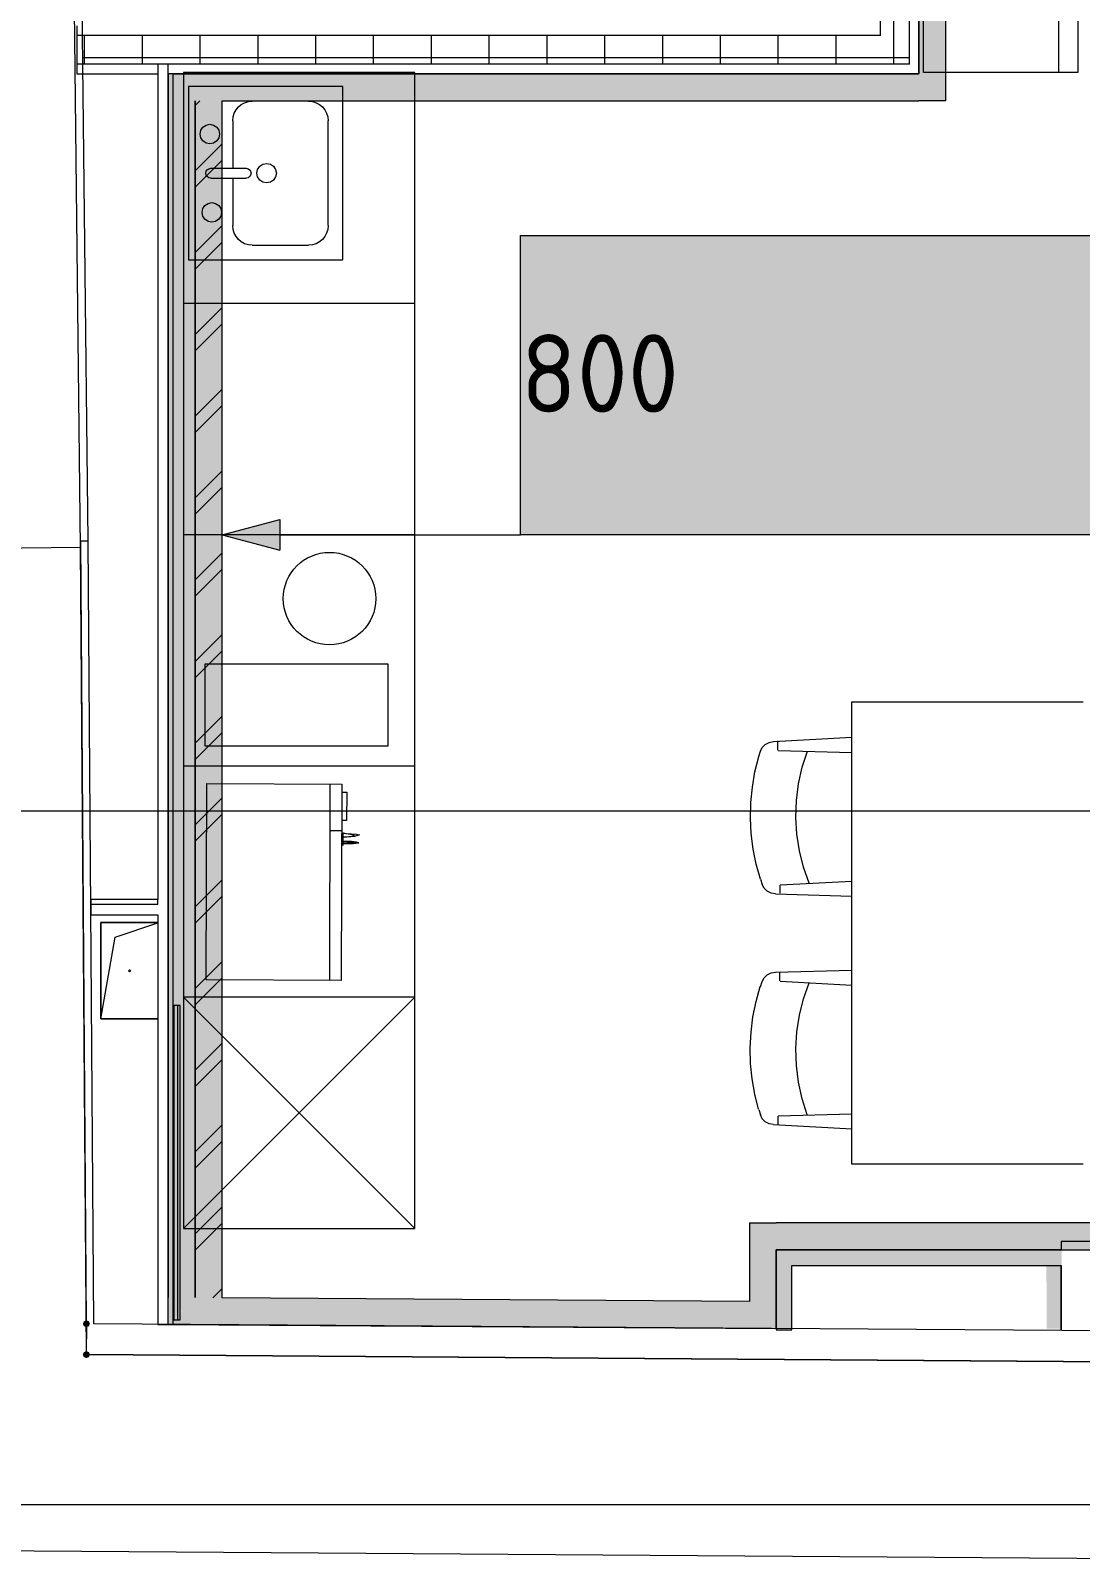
# Model space of a CAD drawing. Header units: millimetres. Extents: x -546 to 1681, y -650 to 1730.
# Drawn here: x 722.27 to 749.52, y 286.47 to 326.12 of the extents above; entities that cross this region are included whole.
import ezdxf

# ---------------------------------------------------------------- set-up
doc = ezdxf.new("R2010")
doc.units = ezdxf.units.MM

msp = doc.modelspace()

# ---------------------------------------------------------------- hatches: boundary and pattern name
at = {"true_color": 0x008080}
h = msp.add_hatch(color=136, dxfattribs=at)
h.dxf.hatch_style = 2
h.paths.add_polyline_path([(746.027, 324.992), (745.327, 324.992), (745.327, 371.641), (746.027, 371.641)])
h = msp.add_hatch(color=136, dxfattribs=at)
h.dxf.hatch_style = 2
h.paths.add_polyline_path([(726.547, 324.292), (725.847, 324.292), (725.847, 324.992)])
h = msp.add_hatch(color=136, dxfattribs=at)
h.dxf.hatch_style = 2
h.paths.add_polyline_path([(726.547, 324.992), (726.547, 324.292), (725.847, 324.992)])
h = msp.add_hatch(color=136, dxfattribs=at)
h.dxf.hatch_style = 2
h.paths.add_polyline_path([(726.547, 324.292), (726.547, 324.992), (745.327, 324.992), (745.327, 324.292)])
h = msp.add_hatch(color=136, dxfattribs=at)
h.dxf.hatch_style = 2
h.paths.add_polyline_path([(745.327, 324.992), (746.027, 324.292), (745.327, 324.292)])
h = msp.add_hatch(color=136, dxfattribs=at)
h.dxf.hatch_style = 2
h.paths.add_polyline_path([(746.027, 324.992), (746.027, 324.292), (745.327, 324.992)])
at = {"true_color": 0xf1d696}
h = msp.add_hatch(color=41, dxfattribs=at)
h.dxf.hatch_style = 2
h.paths.add_polyline_path([(726.547, 293.24), (725.847, 293.245), (725.847, 324.292), (726.547, 324.292)])
at = {"true_color": 0xfd8379}
h = msp.add_hatch(color=11, dxfattribs=at)
h.dxf.hatch_style = 2
h.paths.add_polyline_path([(727.247, 293.236), (726.547, 293.24), (726.547, 324.292), (727.247, 324.292)])
at = {"true_color": 0xffffff}
h = msp.add_hatch(color=7, dxfattribs=at)
h.dxf.hatch_style = 2
h.paths.add_polyline_path([(734.988, 320.798), (753.324, 320.798), (753.324, 313.033), (734.988, 313.033)])
at = {"true_color": 0x0077b0}
h = msp.add_hatch(color=144, dxfattribs=at)
h.dxf.hatch_style = 2
h.paths.add_polyline_path([(735.32, 320.685), (736.331, 320.685), (736.405, 320.66), (736.43, 320.583), (736.43, 318.766), (736.405, 318.691), (736.331, 318.667), (736.254, 318.691), (736.229, 318.766), (736.229, 320.482), (735.422, 320.482), (735.422, 318.766), (735.397, 318.691), (735.32, 318.667), (735.244, 318.691), (735.219, 318.766), (735.219, 320.583), (735.244, 320.66)])
h = msp.add_hatch(color=144, dxfattribs=at)
h.dxf.hatch_style = 2
h.paths.add_polyline_path([(736.834, 318.766), (736.834, 320.583), (736.86, 320.66), (736.936, 320.685), (737.012, 320.66), (737.037, 320.583), (737.037, 319.878), (737.844, 319.878), (737.844, 320.583), (737.87, 320.66), (737.946, 320.685), (738.02, 320.66), (738.045, 320.583), (738.045, 318.766), (738.02, 318.691), (737.946, 318.667), (737.87, 318.691), (737.844, 318.766), (737.844, 319.675), (737.037, 319.675), (737.037, 318.766), (737.012, 318.691), (736.936, 318.667), (736.86, 318.691)])
h = msp.add_hatch(color=144, dxfattribs=at)
h.dxf.hatch_style = 2
h.paths.add_polyline_path([(740.8, 320.487), (740.216, 320.487), (740.216, 320.375), (740.191, 320.301), (740.12, 320.275), (740.041, 320.301), (740.016, 320.377), (740.018, 320.589), (740.044, 320.665), (740.12, 320.69), (740.927, 320.69), (741.001, 320.665), (741.029, 320.592), (741.023, 320.566), (740.62, 318.748), (740.587, 318.69), (740.523, 318.67), (740.447, 318.695), (740.422, 318.771), (740.422, 318.794)])
h = msp.add_hatch(color=144, dxfattribs=at)
h.dxf.hatch_style = 2
h.paths.add_polyline_path([(739.501, 319.169), (738.694, 319.169), (738.618, 319.195), (738.593, 319.271), (738.618, 319.347), (738.694, 319.372), (739.501, 319.372), (739.577, 319.347), (739.603, 319.271), (739.577, 319.195)])
h = msp.add_hatch(color=144, dxfattribs=at)
h.dxf.hatch_style = 2
h.paths.add_polyline_path([(748.982, 317.012), (748.477, 317.012), (748.341, 317.028), (748.223, 317.075), (748.122, 317.154), (748.039, 317.263), (747.988, 317.384), (747.972, 317.517), (747.972, 318.124), (747.997, 318.2), (748.073, 318.226), (748.149, 318.2), (748.175, 318.124), (748.175, 317.52), (748.196, 317.403), (748.262, 317.306), (748.36, 317.238), (748.477, 317.215), (748.982, 317.215), (748.982, 318.124), (749.007, 318.2), (749.084, 318.226), (749.157, 318.2), (749.182, 318.124), (749.182, 316.611), (749.153, 316.455), (749.066, 316.323), (748.935, 316.236), (748.779, 316.208), (748.273, 316.208), (748.2, 316.232), (748.175, 316.306), (748.2, 316.383), (748.273, 316.408), (748.779, 316.408), (748.857, 316.423), (748.923, 316.467), (748.967, 316.533), (748.982, 316.611)])
h = msp.add_hatch(color=144, dxfattribs=at)
h.dxf.hatch_style = 2
h.paths.add_polyline_path([(740.73, 316.71), (740.327, 317.229), (740.327, 316.306), (740.302, 316.232), (740.225, 316.208), (740.149, 316.232), (740.124, 316.306), (740.124, 317.52), (740.149, 317.594), (740.225, 317.619), (740.276, 317.604), (740.327, 317.557), (740.73, 317.037), (741.134, 317.557), (741.185, 317.604), (741.236, 317.619), (741.309, 317.594), (741.334, 317.52), (741.334, 316.306), (741.309, 316.232), (741.236, 316.208), (741.159, 316.232), (741.134, 316.306), (741.134, 317.229)])
h = msp.add_hatch(color=144, dxfattribs=at)
h.dxf.hatch_style = 2
h.paths.add_polyline_path([(742.346, 316.71), (741.942, 317.229), (741.942, 316.306), (741.917, 316.232), (741.841, 316.208), (741.765, 316.232), (741.739, 316.306), (741.739, 317.52), (741.765, 317.594), (741.841, 317.619), (741.892, 317.604), (741.942, 317.557), (742.346, 317.037), (742.749, 317.557), (742.8, 317.604), (742.851, 317.619), (742.925, 317.594), (742.95, 317.52), (742.95, 316.306), (742.925, 316.232), (742.851, 316.208), (742.775, 316.232), (742.749, 316.306), (742.749, 317.229)])
h = msp.add_hatch(color=144, dxfattribs=at)
h.paths.add_polyline_path([(744.048, 316.71), (744.048, 317.114), (744.057, 317.216), (744.084, 317.309), (744.13, 317.394), (744.194, 317.472), (744.272, 317.537), (744.358, 317.583), (744.451, 317.61), (744.553, 317.619), (744.748, 317.583), (744.911, 317.475), (744.976, 317.397), (745.021, 317.311), (745.049, 317.217), (745.058, 317.114), (745.058, 316.71), (745.048, 316.61), (745.02, 316.517), (744.973, 316.432), (744.908, 316.354), (744.832, 316.29), (744.746, 316.244), (744.653, 316.217), (744.553, 316.208), (744.451, 316.217), (744.358, 316.244), (744.272, 316.29), (744.194, 316.354), (744.13, 316.432), (744.084, 316.517), (744.057, 316.61)])
h.paths.add_polyline_path([(744.855, 316.713), (744.855, 317.117), (744.833, 317.232), (744.767, 317.331), (744.67, 317.397), (744.553, 317.418), (744.436, 317.397), (744.338, 317.331), (744.272, 317.232), (744.251, 317.117), (744.251, 316.713), (744.272, 316.595), (744.338, 316.498), (744.436, 316.431), (744.553, 316.408), (744.67, 316.431), (744.767, 316.498), (744.833, 316.596)])
h = msp.add_hatch(color=144, dxfattribs=at)
h.dxf.hatch_style = 2
h.paths.add_polyline_path([(745.564, 317.619), (746.473, 317.619), (746.628, 317.589), (746.758, 317.503), (746.847, 317.372), (746.877, 317.215), (746.877, 316.306), (746.851, 316.232), (746.775, 316.208), (746.699, 316.232), (746.673, 316.306), (746.673, 317.215), (746.659, 317.293), (746.617, 317.359), (746.551, 317.402), (746.473, 317.415), (746.27, 317.415), (746.27, 316.306), (746.244, 316.232), (746.168, 316.208), (746.094, 316.232), (746.069, 316.306), (746.069, 317.415), (745.666, 317.415), (745.666, 316.306), (745.64, 316.232), (745.564, 316.208), (745.488, 316.232), (745.463, 316.306), (745.463, 317.52), (745.488, 317.594)])
h = msp.add_hatch(color=144, dxfattribs=at)
h.dxf.hatch_style = 2
h.paths.add_polyline_path([(735.19, 315.538), (735.215, 315.614), (735.291, 315.64), (735.368, 315.614), (735.393, 315.538), (735.393, 315.033), (735.796, 315.033), (735.951, 315.005), (736.081, 314.917), (736.17, 314.79), (736.2, 314.638), (736.2, 313.721), (736.175, 313.646), (736.098, 313.622), (736.022, 313.646), (735.997, 313.721), (735.997, 314.629), (735.982, 314.708), (735.94, 314.773), (735.875, 314.816), (735.796, 314.83), (735.393, 314.83), (735.393, 313.721), (735.368, 313.646), (735.291, 313.622), (735.215, 313.646), (735.19, 313.721)])
h = msp.add_hatch(color=144, dxfattribs=at)
h.paths.add_polyline_path([(738.222, 314.629), (738.222, 314.127), (738.243, 314.009), (738.31, 313.912), (738.407, 313.845), (738.524, 313.822), (738.641, 313.845), (738.738, 313.912), (738.805, 314.01), (738.826, 314.127), (738.826, 314.327), (738.805, 314.444), (738.738, 314.542), (738.641, 314.608), (738.524, 314.629)])
h.paths.add_polyline_path([(738.725, 315.64), (738.801, 315.614), (738.826, 315.538), (738.813, 315.48), (738.775, 315.454), (738.667, 315.414), (738.565, 315.356), (738.471, 315.279), (738.383, 315.182), (738.278, 315.011), (738.227, 314.832), (738.524, 314.832), (738.626, 314.823), (738.72, 314.796), (738.806, 314.75), (738.882, 314.686), (738.947, 314.608), (738.993, 314.522), (739.02, 314.429), (739.029, 314.327), (739.029, 314.127), (739.019, 314.025), (738.991, 313.931), (738.944, 313.845), (738.879, 313.768), (738.803, 313.704), (738.718, 313.658), (738.624, 313.631), (738.524, 313.622), (738.329, 313.658), (738.166, 313.766), (738.101, 313.843), (738.055, 313.929), (738.028, 314.021), (738.019, 314.121), (738.019, 314.731), (738.033, 314.897), (738.076, 315.053), (738.147, 315.198), (738.247, 315.332), (738.432, 315.504), (738.634, 315.617), (738.687, 315.634)])
h = msp.add_hatch(color=144, dxfattribs=at)
h.paths.add_polyline_path([(740.241, 314.629), (740.227, 314.874), (740.187, 315.104), (740.141, 315.249), (740.085, 315.353), (740.017, 315.416), (739.938, 315.436), (739.861, 315.416), (739.793, 315.353), (739.736, 315.248), (739.69, 315.101), (739.649, 314.87), (739.636, 314.629), (739.649, 314.387), (739.69, 314.158), (739.736, 314.012), (739.792, 313.907), (739.86, 313.844), (739.938, 313.822), (740.017, 313.844), (740.085, 313.907), (740.141, 314.012), (740.187, 314.158), (740.227, 314.387)])
h.paths.add_polyline_path([(740.443, 314.629), (740.421, 314.293), (740.354, 314.005), (740.279, 313.837), (740.185, 313.717), (740.071, 313.646), (739.938, 313.622), (739.805, 313.646), (739.69, 313.717), (739.596, 313.837), (739.521, 314.005), (739.456, 314.293), (739.434, 314.629), (739.456, 314.968), (739.521, 315.256), (739.596, 315.424), (739.69, 315.544), (739.805, 315.616), (739.938, 315.64), (740.071, 315.616), (740.185, 315.544), (740.279, 315.424), (740.354, 315.256), (740.421, 314.967)])
h = msp.add_hatch(color=144, dxfattribs=at)
h.paths.add_polyline_path([(741.655, 314.629), (741.642, 314.874), (741.602, 315.104), (741.556, 315.249), (741.499, 315.353), (741.432, 315.416), (741.353, 315.436), (741.275, 315.416), (741.208, 315.353), (741.15, 315.248), (741.104, 315.101), (741.064, 314.87), (741.051, 314.629), (741.064, 314.387), (741.104, 314.158), (741.15, 314.012), (741.207, 313.907), (741.274, 313.844), (741.353, 313.822), (741.432, 313.844), (741.499, 313.907), (741.556, 314.012), (741.602, 314.158), (741.642, 314.387)])
h.paths.add_polyline_path([(741.858, 314.629), (741.835, 314.293), (741.768, 314.005), (741.694, 313.837), (741.6, 313.717), (741.486, 313.646), (741.353, 313.622), (741.219, 313.646), (741.105, 313.717), (741.01, 313.837), (740.935, 314.005), (740.871, 314.293), (740.848, 314.629), (740.871, 314.968), (740.935, 315.256), (741.01, 315.424), (741.105, 315.544), (741.219, 315.616), (741.353, 315.64), (741.486, 315.616), (741.6, 315.544), (741.694, 315.424), (741.768, 315.256), (741.835, 314.967)])
h = msp.add_hatch(color=144, dxfattribs=at)
h.dxf.hatch_style = 2
h.paths.add_polyline_path([(742.869, 314.124), (742.465, 314.643), (742.465, 313.721), (742.44, 313.646), (742.364, 313.622), (742.288, 313.646), (742.263, 313.721), (742.263, 314.934), (742.288, 315.008), (742.364, 315.033), (742.415, 315.018), (742.465, 314.971), (742.869, 314.451), (743.272, 314.971), (743.323, 315.018), (743.374, 315.033), (743.448, 315.008), (743.473, 314.934), (743.473, 313.721), (743.448, 313.646), (743.374, 313.622), (743.298, 313.646), (743.272, 313.721), (743.272, 314.643)])
h = msp.add_hatch(color=144, dxfattribs=at)
h.dxf.hatch_style = 2
h.paths.add_polyline_path([(744.484, 314.124), (744.08, 314.643), (744.08, 313.721), (744.055, 313.646), (743.979, 313.622), (743.903, 313.646), (743.878, 313.721), (743.878, 314.934), (743.903, 315.008), (743.979, 315.033), (744.03, 315.018), (744.08, 314.971), (744.484, 314.451), (744.887, 314.971), (744.938, 315.018), (744.989, 315.033), (745.063, 315.008), (745.088, 314.934), (745.088, 313.721), (745.063, 313.646), (744.989, 313.622), (744.913, 313.646), (744.887, 313.721), (744.887, 314.643)])
h = msp.add_hatch(color=144, dxfattribs=at)
h.paths.add_polyline_path([(737.513, 314.528), (736.706, 314.528), (736.63, 314.553), (736.605, 314.629), (736.63, 314.706), (736.706, 314.731), (737.513, 314.731), (737.589, 314.706), (737.614, 314.629), (737.589, 314.553)])
h.paths.add_polyline_path([(737.513, 313.924), (736.706, 313.924), (736.63, 313.949), (736.605, 314.023), (736.63, 314.099), (736.706, 314.124), (737.513, 314.124), (737.589, 314.099), (737.614, 314.023), (737.589, 313.949)])
h = msp.add_hatch(color=144, dxfattribs=at)
h.dxf.hatch_style = 2
h.paths.add_polyline_path([(727.247, 313.033), (728.74, 313.433), (728.74, 312.633)])
at = {"true_color": 0xf1d696}
h = msp.add_hatch(color=41, dxfattribs=at)
h.dxf.hatch_style = 2
h.paths.add_polyline_path([(740.925, 295.177), (741.625, 295.177), (741.625, 294.477)])
h = msp.add_hatch(color=41, dxfattribs=at)
h.dxf.hatch_style = 2
h.paths.add_polyline_path([(740.925, 294.477), (740.925, 295.177), (741.625, 294.477)])
h = msp.add_hatch(color=41, dxfattribs=at)
h.dxf.hatch_style = 2
h.paths.add_polyline_path([(750.293, 295.177), (750.293, 294.477), (741.625, 294.477), (741.625, 295.177)])
h = msp.add_hatch(color=41, dxfattribs=at)
h.dxf.hatch_style = 2
h.paths.add_polyline_path([(740.925, 294.477), (741.625, 294.477), (741.625, 293.135), (740.925, 293.14)])
h = msp.add_hatch(color=7)
h.dxf.hatch_style = 2
h.paths.add_polyline_path([(742.025, 292.433), (741.633, 292.436), (741.625, 294.477), (742.025, 294.477)])
h = msp.add_hatch(color=7)
h.dxf.hatch_style = 2
h.paths.add_polyline_path([(749.018, 294.077), (742.025, 294.077), (742.025, 294.477), (749.018, 294.477)])
h = msp.add_hatch(color=7)
h.dxf.hatch_style = 2
h.paths.add_polyline_path([(749.033, 292.433), (748.64, 292.436), (748.633, 294.477), (749.033, 294.477)])
h = msp.add_hatch(color=41, dxfattribs=at)
h.dxf.hatch_style = 2
h.paths.add_polyline_path([(725.847, 292.55), (725.847, 293.245), (726.547, 293.24)])
h = msp.add_hatch(color=41, dxfattribs=at)
h.dxf.hatch_style = 2
h.paths.add_polyline_path([(725.847, 292.545), (726.547, 293.24), (726.547, 292.54)])
h = msp.add_hatch(color=41, dxfattribs=at)
h.dxf.hatch_style = 2
h.paths.add_polyline_path([(726.547, 292.54), (726.547, 293.24), (740.925, 293.14), (740.925, 292.44)])
h = msp.add_hatch(color=41, dxfattribs=at)
h.dxf.hatch_style = 2
h.paths.add_polyline_path([(740.925, 293.14), (741.625, 293.135), (741.625, 292.435)])
h = msp.add_hatch(color=41, dxfattribs=at)
h.dxf.hatch_style = 2
h.paths.add_polyline_path([(741.625, 292.435), (740.925, 292.44), (740.925, 293.14)])
h = msp.add_hatch(color=7)
h.dxf.hatch_style = 2
h.paths.add_polyline_path([(723.72, 292.651), (723.657, 292.625), (723.63, 292.561), (723.657, 292.498), (723.72, 292.471), (723.788, 292.498), (723.814, 292.561), (723.788, 292.625)])
h = msp.add_hatch(color=7)
h.dxf.hatch_style = 2
h.paths.add_polyline_path([(723.719, 291.851), (723.656, 291.825), (723.629, 291.761), (723.656, 291.698), (723.719, 291.671), (723.79, 291.698), (723.816, 291.761), (723.79, 291.825)])

# ---------------------------------------------------------------- linework, layer by layer
at = {"color": 7, "lineweight": 0}
for points in [[(723.567, 312.704), (722.845, 377.867)], [(723.765, 312.873), (723.106, 372.344)], [(744.327, 325.992), (744.327, 372.591)], [(744.677, 325.992), (744.677, 372.591)], [(745.077, 325.242), (745.077, 372.591)], [(745.327, 324.992), (745.327, 372.341)], [(745.327, 371.641), (745.327, 324.992)], [(746.027, 324.292), (746.027, 371.641)], [(723.477, 326.242), (723.477, 324.992)], [(744.327, 325.992), (723.477, 325.992)], [(723.677, 325.242), (723.677, 325.992)], [(725.177, 325.242), (725.177, 325.992)], [(726.677, 325.242), (726.677, 325.992)], [(728.177, 325.242), (728.177, 325.992)], [(729.677, 325.242), (729.677, 325.992)], [(731.177, 325.242), (731.177, 325.992)], [(732.677, 325.242), (732.677, 325.992)], [(734.177, 325.242), (734.177, 325.992)], [(735.677, 325.242), (735.677, 325.992)], [(737.177, 325.242), (737.177, 325.992)], [(738.677, 325.242), (738.677, 325.992)], [(740.177, 325.242), (740.177, 325.992)], [(741.677, 325.242), (741.677, 325.992)], [(743.177, 325.242), (743.177, 325.992)], [(744.677, 325.242), (744.677, 325.992)], [(745.077, 325.242), (723.477, 325.242)], [(723.626, 325.421), (745.077, 325.421)], [(725.577, 325.242), (725.577, 324.992)], [(725.847, 292.545), (725.847, 325.242)], [(723.477, 324.992), (725.577, 324.992)], [(725.577, 324.992), (725.577, 303.57)], [(725.847, 324.992), (725.847, 324.292)], [(745.327, 324.992), (725.847, 324.992)], [(725.977, 324.992), (745.327, 324.992)], [(725.977, 292.545), (725.977, 324.992)], [(726.376, 324.666), (726.376, 320.166)], [(730.376, 324.666), (726.376, 324.666)], [(730.376, 324.666), (726.376, 324.666)], [(726.376, 324.666), (726.376, 320.166)], [(730.376, 320.166), (730.376, 324.666)], [(730.376, 320.166), (730.376, 324.666)], [(725.847, 324.292), (725.847, 293.245)], [(726.547, 293.24), (726.547, 324.292)], [(726.547, 324.173), (726.666, 324.292)], [(726.547, 324.292), (726.547, 293.24)], [(727.247, 324.292), (745.327, 324.292)], [(727.247, 293.236), (727.247, 324.292)], [(727.519, 323.777), (727.529, 323.88), (727.559, 323.975), (727.606, 324.061), (727.668, 324.137), (727.743, 324.199), (727.829, 324.245), (727.925, 324.275), (728.027, 324.285)], [(729.487, 324.285), (728.027, 324.285)], [(729.487, 324.285), (729.59, 324.275), (729.685, 324.245), (729.771, 324.199), (729.846, 324.137), (729.908, 324.061), (729.955, 323.975), (729.985, 323.88), (729.995, 323.777)], [(746.027, 324.292), (745.327, 324.292)], [(726.926, 323.178), (726.827, 323.198), (726.747, 323.253), (726.692, 323.334), (726.672, 323.432), (726.692, 323.531), (726.747, 323.612), (726.827, 323.666), (726.926, 323.686)], [(726.926, 323.686), (727.025, 323.666), (727.106, 323.612), (727.16, 323.531), (727.18, 323.432), (727.16, 323.334), (727.106, 323.253), (727.025, 323.198), (726.926, 323.178)], [(727.519, 323.777), (727.519, 322.543)], [(729.995, 321.055), (729.995, 323.777)], [(726.547, 322.476), (727.247, 323.176)], [(726.547, 322.052), (727.247, 322.752)], [(726.948, 322.289), (726.898, 322.299), (726.858, 322.327), (726.831, 322.367), (726.821, 322.416), (726.831, 322.466), (726.858, 322.506), (726.898, 322.533), (726.948, 322.543)], [(726.948, 322.543), (727.868, 322.543)], [(727.868, 322.543), (727.917, 322.533), (727.958, 322.506), (727.985, 322.466), (727.995, 322.416), (727.985, 322.367), (727.958, 322.327), (727.917, 322.299), (727.868, 322.289)], [(728.4, 322.162), (728.301, 322.182), (728.22, 322.237), (728.166, 322.318), (728.146, 322.416), (728.166, 322.515), (728.22, 322.596), (728.301, 322.65), (728.4, 322.67)], [(728.4, 322.67), (728.499, 322.65), (728.58, 322.596), (728.634, 322.515), (728.654, 322.416), (728.634, 322.318), (728.58, 322.237), (728.499, 322.182), (728.4, 322.162)], [(726.948, 322.289), (727.868, 322.289)], [(727.519, 322.289), (727.519, 321.055)], [(726.978, 321.146), (726.879, 321.166), (726.799, 321.221), (726.744, 321.302), (726.724, 321.4), (726.744, 321.499), (726.799, 321.58), (726.879, 321.634), (726.978, 321.654)], [(726.978, 321.654), (727.077, 321.634), (727.158, 321.58), (727.212, 321.499), (727.232, 321.4), (727.212, 321.302), (727.158, 321.221), (727.077, 321.166), (726.978, 321.146)], [(726.547, 320.355), (727.247, 321.055)], [(728.027, 320.547), (727.925, 320.558), (727.829, 320.587), (727.743, 320.634), (727.668, 320.696), (727.606, 320.771), (727.559, 320.857), (727.529, 320.953), (727.519, 321.055)], [(729.995, 321.055), (729.985, 320.953), (729.955, 320.857), (729.908, 320.771), (729.846, 320.696), (729.771, 320.634), (729.685, 320.587), (729.59, 320.558), (729.487, 320.547)], [(726.547, 319.93), (727.247, 320.63)], [(728.027, 320.547), (729.487, 320.547)], [(726.376, 320.166), (730.376, 320.166)], [(726.376, 320.166), (730.376, 320.166)], [(726.547, 318.233), (727.247, 318.933)], [(726.547, 317.809), (727.247, 318.509)], [(726.547, 316.112), (727.247, 316.812)], [(726.547, 315.688), (727.247, 316.388)], [(726.547, 313.991), (727.247, 314.691)], [(726.547, 313.566), (727.247, 314.266)], [(723.565, 312.871), (723.765, 312.873)], [(723.766, 312.873), (723.566, 312.872)], [(723.566, 312.872), (723.72, 292.561)], [(723.92, 292.56), (723.766, 312.873)], [(723.567, 312.704), (719.767, 312.661)], [(723.726, 291.761), (723.567, 312.704)], [(726.547, 311.869), (727.247, 312.569)], [(726.547, 311.445), (727.247, 312.145)], [(726.547, 309.748), (727.247, 310.448)], [(726.547, 309.324), (727.247, 310.024)], [(726.547, 307.627), (727.247, 308.327)], [(726.547, 307.202), (727.247, 307.902)], [(726.547, 305.505), (727.247, 306.205)], [(187.211, 305.871), (804.173, 305.871)], [(726.547, 305.081), (727.247, 305.781)], [(726.547, 303.384), (727.247, 304.084)], [(725.577, 303.57), (723.839, 303.57)], [(723.839, 303.57), (723.839, 303.17)], [(725.577, 303.44), (723.839, 303.44)], [(725.577, 303.44), (725.577, 303.57)], [(726.547, 302.96), (727.247, 303.66)], [(723.839, 303.17), (725.577, 303.17)], [(724.094, 300.47), (724.094, 302.97)], [(724.094, 302.97), (725.577, 302.97)], [(725.577, 302.97), (724.094, 302.97)], [(724.094, 302.97), (724.094, 300.47)], [(724.469, 302.595), (725.577, 302.964)], [(725.577, 303.17), (725.577, 292.545)], [(724.094, 300.47), (724.469, 302.595)], [(724.819, 301.72), (724.844, 301.745), (724.869, 301.72)], [(724.869, 301.72), (724.844, 301.695), (724.819, 301.72)], [(724.82, 301.726), (724.844, 301.745), (724.857, 301.742)], [(724.844, 301.695), (724.82, 301.713)], [(724.869, 301.72), (724.857, 301.698)], [(726.547, 301.263), (727.247, 301.963)], [(726.547, 300.838), (727.247, 301.538)], [(726.153, 300.816), (725.994, 300.816)], [(725.994, 300.816), (725.994, 292.665)], [(726.084, 300.816), (726.084, 292.665)], [(726.153, 292.664), (726.153, 300.816)], [(725.577, 300.47), (724.094, 300.47)], [(724.094, 300.47), (725.577, 300.47)], [(726.547, 299.141), (727.247, 299.841)], [(726.547, 298.717), (727.247, 299.417)], [(726.547, 297.02), (727.247, 297.72)], [(726.547, 296.596), (727.247, 297.296)], [(726.547, 294.899), (727.247, 295.599)], [(726.547, 294.474), (727.247, 295.174)], [(740.925, 295.177), (741.625, 295.177)], [(740.925, 295.177), (740.925, 293.14)], [(750.993, 295.177), (741.625, 295.177)], [(765.618, 294.697), (749.018, 294.697)], [(749.018, 294.697), (749.018, 294.477)], [(749.018, 294.477), (741.625, 294.477)], [(741.625, 294.477), (741.625, 292.405)], [(741.625, 293.135), (741.625, 294.477)], [(741.625, 294.477), (750.293, 294.477)], [(742.025, 294.077), (749.018, 294.077)], [(742.025, 292.405), (742.025, 294.077)], [(749.018, 294.077), (749.018, 292.384)], [(749.018, 292.405), (749.018, 294.077)], [(727.007, 293.237), (727.247, 293.477)], [(725.847, 292.545), (725.847, 293.245)], [(740.925, 293.14), (727.247, 293.236)], [(741.625, 292.435), (741.625, 293.135)], [(725.994, 292.665), (726.153, 292.664)], [(723.724, 292.561), (723.719, 291.761)], [(750.29, 292.375), (723.92, 292.56)], [(725.577, 292.545), (725.977, 292.545)], [(725.847, 292.545), (741.625, 292.435)], [(741.625, 292.405), (742.025, 292.405)], [(750.284, 291.575), (723.726, 291.761)], [(723.726, 291.761), (750.274, 291.575)], [(187.211, 287.871), (807.358, 287.871)], [(718.664, 286.696), (750.649, 286.472)]]:
    msp.add_lwpolyline(points, dxfattribs=at)
at = {"color": 253, "lineweight": 0, "true_color": 0x999999}
for points in [[(745.446, 325.033), (745.446, 332.033)], [(748.946, 332.033), (748.946, 325.033)], [(749.446, 332.033), (749.446, 325.033)], [(726.243, 325.033), (726.243, 295.033)], [(732.243, 325.033), (726.243, 325.033)], [(732.243, 295.033), (732.243, 325.033)], [(749.446, 325.033), (745.446, 325.033)], [(732.243, 319.033), (726.243, 319.033)], [(732.243, 313.033), (726.243, 313.033)], [(726.808, 309.685), (731.544, 309.685)], [(726.808, 307.55), (726.808, 309.685)], [(731.544, 309.685), (731.544, 307.55)], [(743.588, 296.7), (743.588, 308.7)], [(743.588, 308.7), (749.588, 308.7)], [(741.212, 307.421), (741.261, 307.518), (741.338, 307.596), (741.437, 307.648), (741.551, 307.671)], [(741.552, 307.671), (743.588, 307.781)], [(741.667, 307.448), (741.664, 307.686)], [(731.544, 307.55), (726.808, 307.55)], [(741.212, 304.094), (741.104, 304.484), (741.024, 304.88), (740.975, 305.28), (740.955, 305.682), (740.964, 306.085), (741.003, 306.486), (741.071, 306.884), (741.169, 307.277)], [(741.169, 307.279), (741.212, 307.42)], [(741.676, 307.44), (743.588, 307.388)], [(742.477, 303.99), (742.331, 304.407), (742.226, 304.832), (742.16, 305.265), (742.134, 305.702), (742.148, 306.139), (742.202, 306.572), (742.296, 307), (742.43, 307.42)], [(732.243, 307.033), (726.243, 307.033)], [(726.835, 301.484), (726.851, 306.581)], [(726.851, 306.581), (730.349, 306.562)], [(730.037, 301.466), (730.052, 306.563)], [(730.349, 306.562), (730.334, 301.465)], [(730.349, 306.358), (730.478, 306.358)], [(730.478, 306.358), (730.475, 305.616)], [(730.05, 305.358), (730.344, 305.357)], [(730.475, 305.616), (730.347, 305.617)], [(730.383, 305.302), (730.381, 305.246)], [(730.381, 305.19), (730.383, 305.283)], [(730.383, 305.302), (730.475, 305.283)], [(730.402, 305.283), (730.383, 305.302)], [(730.383, 305.283), (730.383, 305.302)], [(730.622, 305.245), (730.402, 305.283)], [(730.475, 305.283), (730.735, 305.263)], [(730.381, 305.246), (730.381, 305.19)], [(730.678, 305.208), (730.381, 305.19)], [(730.381, 305.19), (730.586, 305.208)], [(730.381, 305.116), (730.381, 305.19)], [(730.381, 305.19), (730.381, 305.098)], [(730.381, 305.079), (730.381, 305.19)], [(730.381, 305.19), (730.381, 305.079)], [(730.381, 305.024), (730.381, 305.116)], [(730.381, 305.098), (730.381, 305.024)], [(730.604, 305.079), (730.381, 305.079)], [(730.381, 305.079), (730.622, 305.06)], [(730.604, 305.041), (730.381, 305.024)], [(730.381, 305.024), (730.381, 304.987)], [(730.381, 304.987), (730.381, 305.024)], [(730.381, 305.024), (730.641, 305.023)], [(730.381, 304.987), (730.381, 304.968)], [(730.381, 304.968), (730.381, 304.987)], [(730.586, 305.208), (730.678, 305.227)], [(730.733, 305.06), (730.604, 305.079)], [(730.714, 305.06), (730.604, 305.041)], [(730.678, 305.227), (730.622, 305.245)], [(730.622, 305.06), (730.714, 305.06)], [(730.641, 305.023), (730.788, 305.041)], [(730.809, 305.245), (730.678, 305.208)], [(730.788, 305.041), (730.733, 305.06)], [(730.735, 305.263), (730.809, 305.245)], [(741.211, 304.096), (741.259, 303.956)], [(741.605, 303.715), (741.49, 303.735), (741.389, 303.785), (741.31, 303.86), (741.258, 303.957)], [(741.605, 303.714), (743.588, 303.66)], [(741.714, 303.94), (741.717, 303.735)], [(741.723, 303.949), (743.588, 304.05)], [(741.605, 301.686), (743.588, 301.74)], [(730.334, 301.465), (726.835, 301.484)], [(741.164, 298.126), (741.066, 298.519), (740.998, 298.917), (740.959, 299.318), (740.95, 299.721), (740.97, 300.124), (741.02, 300.524), (741.099, 300.92), (741.207, 301.31)], [(741.211, 301.305), (741.259, 301.444)], [(741.258, 301.445), (741.31, 301.541), (741.389, 301.616), (741.49, 301.666), (741.605, 301.686)], [(741.714, 301.46), (741.717, 301.666)], [(741.723, 301.451), (743.588, 301.351)], [(742.429, 297.982), (742.296, 298.401), (742.202, 298.829), (742.148, 299.263), (742.134, 299.7), (742.16, 300.136), (742.226, 300.569), (742.331, 300.994), (742.476, 301.41)], [(732.243, 301.033), (726.243, 301.033)], [(726.243, 301.033), (732.243, 295.033)], [(726.243, 295.033), (732.243, 301.033)], [(741.169, 298.121), (741.212, 297.98)], [(741.551, 297.73), (741.437, 297.752), (741.338, 297.805), (741.261, 297.882), (741.212, 297.98)], [(741.667, 297.952), (741.664, 297.714)], [(741.676, 297.961), (743.588, 298.013)], [(741.552, 297.729), (743.588, 297.619)], [(749.588, 296.7), (743.588, 296.7)], [(726.243, 295.033), (732.243, 295.033)]]:
    msp.add_lwpolyline(points, dxfattribs=at)
at = {"color": 144, "lineweight": 0, "true_color": 0x0077b0}
for points in [[(734.987, 320.798), (753.324, 320.798)], [(734.987, 313.033), (734.987, 320.798)], [(727.247, 313.033), (728.74, 313.433)], [(728.74, 313.433), (728.74, 312.633)], [(727.247, 313.033), (728.74, 312.633)], [(728.74, 313.033), (734.402, 313.033)], [(734.402, 313.033), (734.987, 313.033)], [(753.324, 313.033), (734.987, 313.033)]]:
    msp.add_lwpolyline(points, dxfattribs=at)
at = {"color": 253, "lineweight": 0, "true_color": 0x999999}
msp.add_circle((730.031, 311.377), 1.2, dxfattribs=at)

# ---------------------------------------------------------------- texts
at = {"color": 144, "true_color": 0x0077b0, "insert": (734.989, 318.235), "char_height": 2.02685, "attachment_point": 1}
msp.add_mtext('{\\fGOSTCommon|b0|i0|c0;800 }', dxfattribs=at)

doc.saveas('drawing.dxf')
